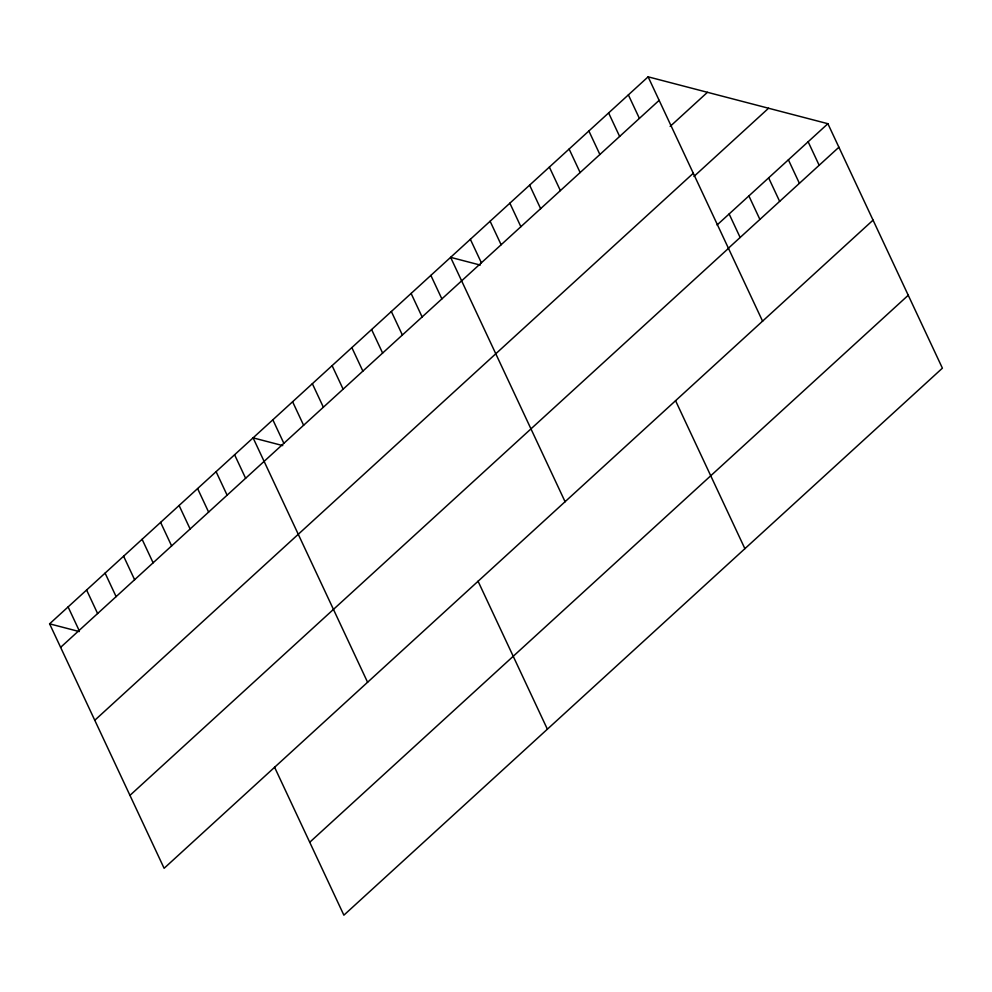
<?xml version="1.0" encoding="UTF-8"?>
<svg xmlns="http://www.w3.org/2000/svg" width="992" height="992" viewBox="0 0 992 992"><rect width="100%" height="100%" fill="white"/><g stroke="black" fill="none" stroke-linecap="round" stroke-linejoin="round"><path stroke-width="1.49" d="M873.059 220.137L164.114 868.285L49.6 623.832L648.123 76.83L827.886 123.715L942.4 368.168L343.877 915.17L274.536 767.138M60.611 647.354L659.134 100.353M670.146 126.406L707.445 92.306M94.773 720.266L693.296 173.253M693.954 176.44L768.564 108.24M717.067 224.998L827.886 123.715M728.078 248.508L838.91 147.225M129.952 795.373L728.475 248.372M309.727 842.258L908.25 295.256M480.277 265.075L450.616 257.35L565.118 501.791M282.757 445.594L253.096 437.856L367.61 682.31M49.6 623.832L79.261 631.569M808.145 141.757L819.156 165.28M788.392 159.811L799.403 183.334M768.639 177.866L779.65 201.376M748.886 195.92L759.897 219.43M729.132 213.962L740.144 237.485M648.123 76.83L762.637 321.284M628.37 94.885L639.394 118.395M608.617 112.939L619.64 136.45M588.876 130.981L599.887 154.504M569.123 149.036L580.134 172.546M675.54 400.644L744.893 548.675M549.37 167.09L560.381 190.6M529.616 185.144L540.628 208.655M509.863 203.186L520.874 226.709M490.11 221.241L501.134 244.751M470.357 239.295L481.38 262.806M430.863 275.392L441.874 298.914M411.11 293.446L422.121 316.956M391.356 311.5L402.368 335.011M371.603 329.555L382.627 353.065M478.032 581.163L547.373 729.182M351.85 347.597L362.874 371.12M332.109 365.651L343.12 389.162M312.356 383.706L323.367 407.216M292.603 401.76L303.614 425.27M272.85 419.802L283.861 443.325M234.596 454.758L245.619 478.28M216.095 471.671L227.118 495.182M197.594 488.572L208.618 512.095M179.093 505.486L190.117 528.996M160.605 522.387L171.616 545.91M142.104 539.301L153.115 562.811M123.603 556.202L134.614 579.725M105.102 573.116L116.114 596.626M86.602 590.017L97.613 613.54M68.101 606.93L79.112 630.441"/></g></svg>
